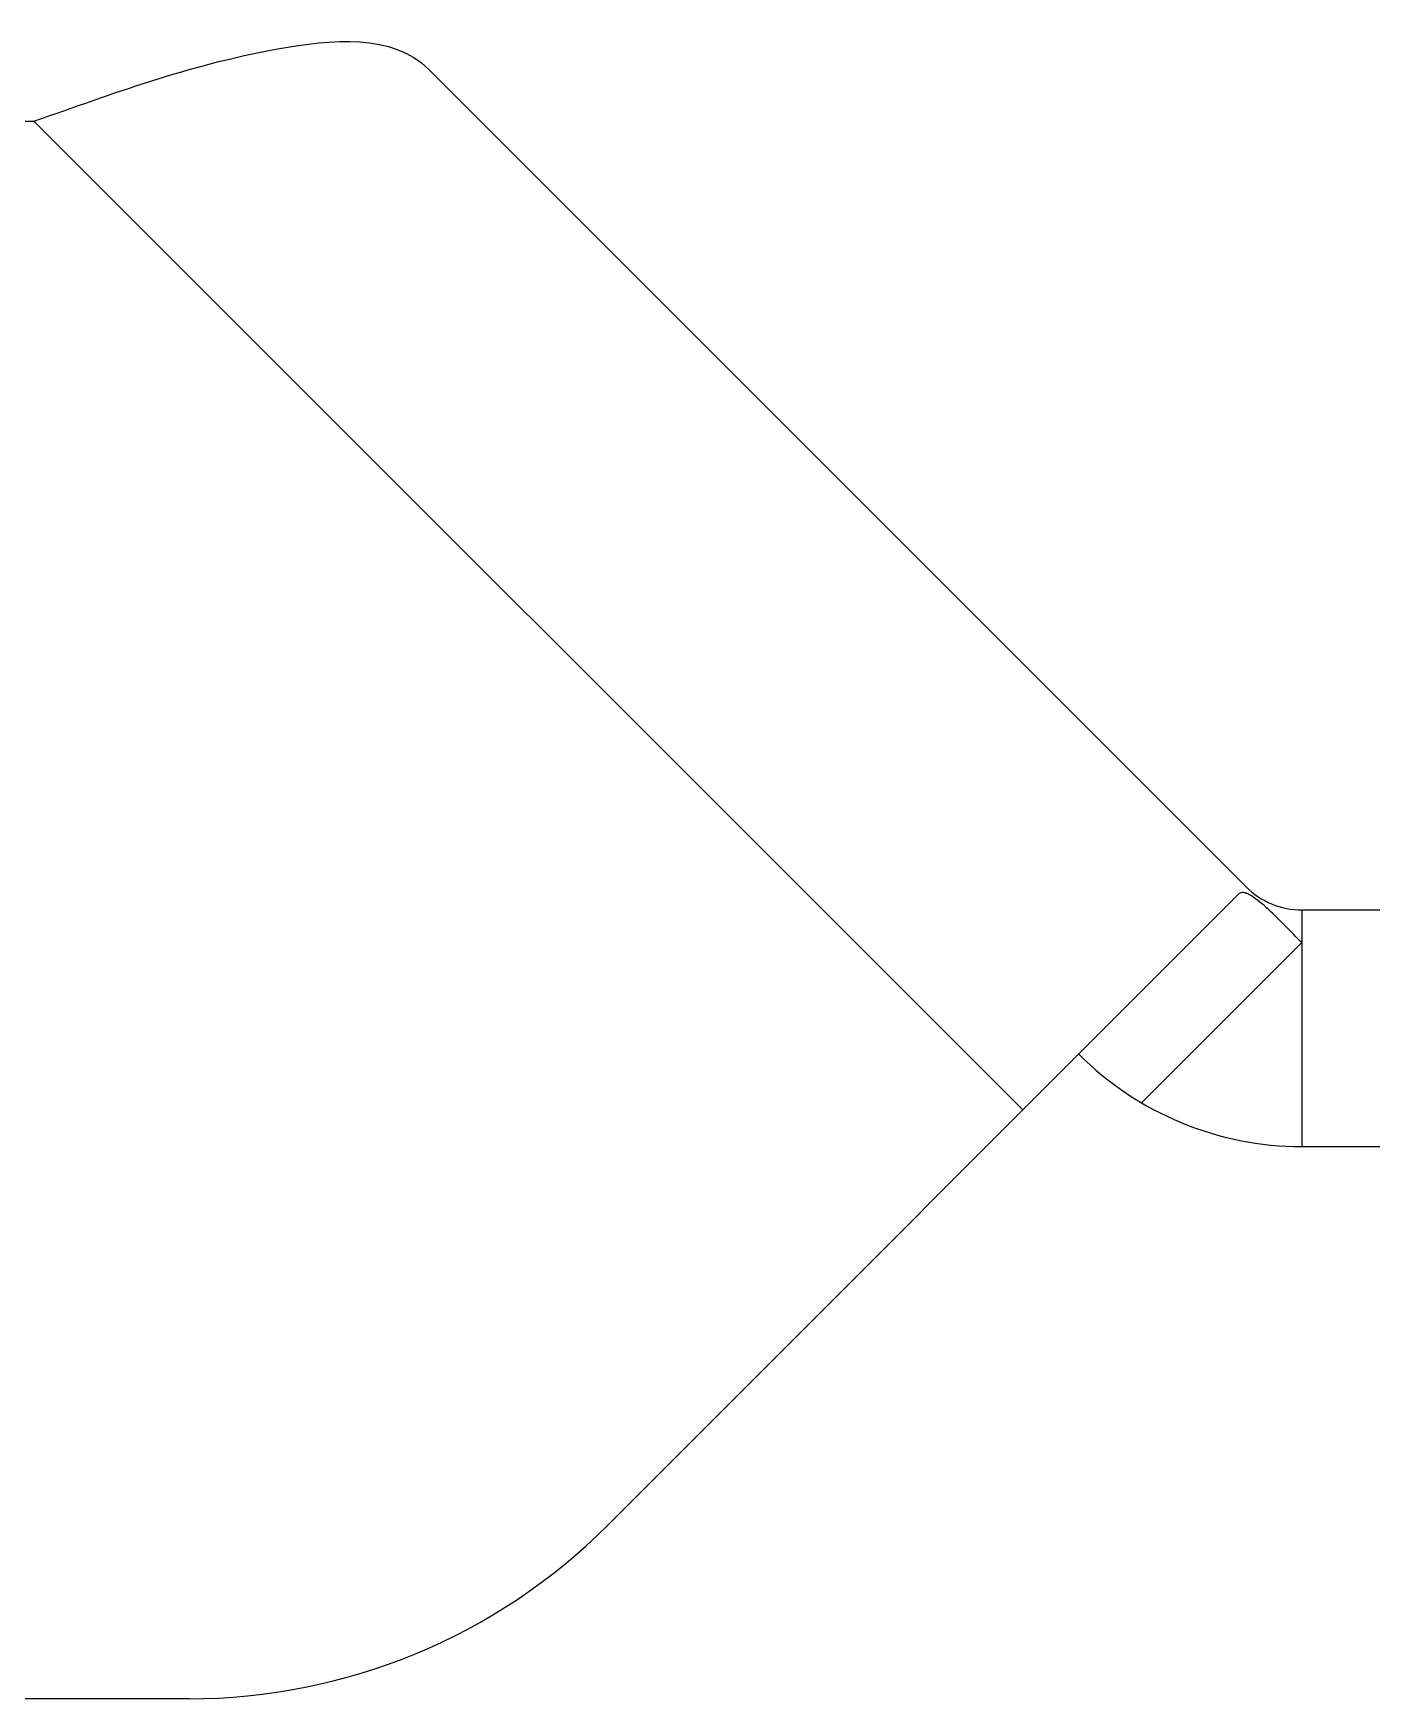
# Model space of a CAD drawing. Header units: millimetres. Extents: x -633009578 to 5705885, y -633235091 to 2571734.
# Drawn here: x 2453199.6 to 2453533.4, y 1996796.6 to 1997212 of the extents above; entities that cross this region are included whole.
import ezdxf

# ---------------------------------------------------------------- set-up
doc = ezdxf.new("R2010")
doc.units = ezdxf.units.MM
doc.header["$LTSCALE"] = 1000
doc.header["$MEASUREMENT"] = 0
doc.layers.get('0').update_dxf_attribs({"color": 9})
doc.layers.add('E-WIRE-系统', color=3, linetype='Continuous')

# ---------------------------------------------------------------- blocks, each defined once
blk = doc.blocks.new('G$CF4FACE3C')
at = {"layer": 'E-WIRE-系统'}
for p, q in [((-10693.69, 659.24), (-10509.31, 474.86)), ((-10954.77, 647.55), (-10782.63, 647.55)), ((-10782.63, 647.55), (-10559.62, 424.55)), ((-10510.9, 473.26), (-10653.31, 330.86)), ((-10496.73, 469.65), (-10496.73, 416.29)), ((-10496.73, 469.65), (-9934.1, 469.65)), ((-10532.87, 426.15), (-10496.73, 462.28)), ((-10496.73, 416.29), (-10096.48, 416.29)), ((-10747.65, 291.78), (-10954.77, 291.78))]:
    blk.add_line(p, q, dxfattribs=at)
for centre, radius, start, end in [((-10496.73, 487.44), 17.79, 225, 270), ((-10496.73, 487.44), 71.15, 225, 270), ((-10747.65, 425.19), 133.42, 270, 315)]:
    blk.add_arc(centre, radius, start, end, dxfattribs=at)
for points, knots in [([(-10782.63, 647.55), (-10764.58, 653.75), (-10738.3, 663.9), (-10701.78, 667.34), (-10693.69, 659.24)], [0, 0, 0, 0, 0.624958, 1, 1, 1, 1]), ([(-10509.45, 473.49), (-10509.72, 473.57), (-10510.24, 473.66), (-10510.74, 473.43), (-10510.9, 473.26)], [0, 0, 0, 0, 0.550073, 1, 1, 1, 1]), ([(-10507.17, 472.19), (-10507.56, 472.49), (-10508.29, 472.99), (-10509.08, 473.38), (-10509.45, 473.49)], [0, 0, 0, 0, 0.566759, 1, 1, 1, 1]), ([(-10496.73, 462.28), (-10497.71, 463.26), (-10501.11, 466.63), (-10504.44, 470.14), (-10507.17, 472.19)], [0, 0, 0, 0, 0.288372, 1, 1, 1, 1])]:
    blk.add_open_spline(points, degree=3, knots=knots, dxfattribs=at)

msp = doc.modelspace()

# ---------------------------------------------------------------- block references
at = {"xscale": 1.10592, "yscale": 1.10592, "zscale": 1.10592}
msp.add_blockref('G$CF4FACE3C', (2465124.5, 1996473.94, -46.08), dxfattribs=at)

doc.saveas('drawing.dxf')
